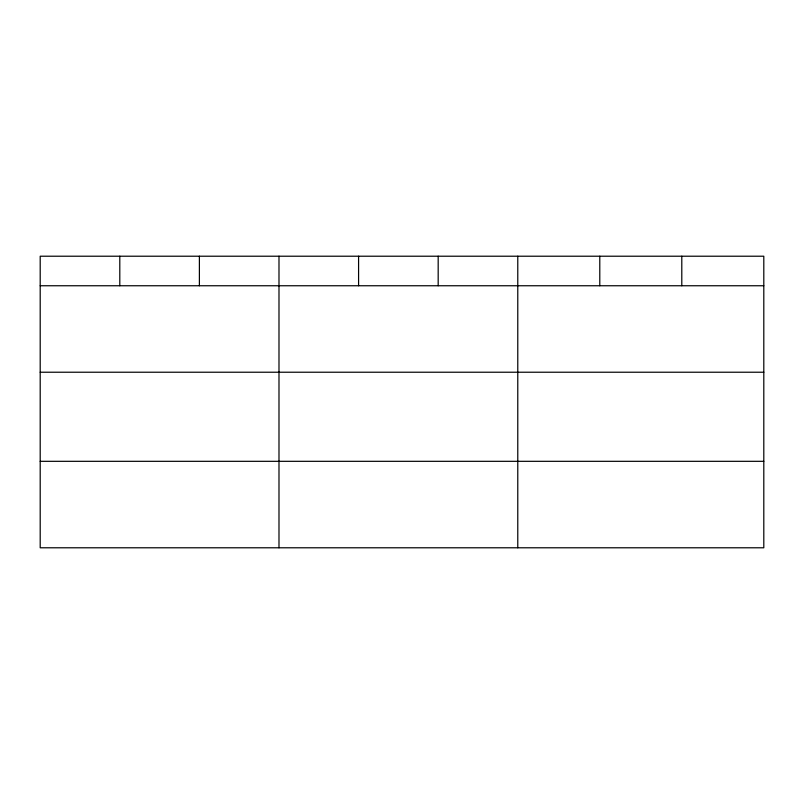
<?xml version="1.0" encoding="UTF-8"?>
<svg xmlns="http://www.w3.org/2000/svg" width="804" height="804" viewBox="0 0 804 804"><rect width="100%" height="100%" fill="white"/><g stroke="black" fill="none" stroke-linecap="round" stroke-linejoin="round"><path stroke-width="1.21" d="M763.8 372.222L763.8 256.215L40.2 256.215L40.2 547.785L763.8 547.785L763.8 372.222L40.2 372.222M40.2 285.752L763.8 285.752M40.2 461.315L763.8 461.315M681.792 256.215L681.792 285.752M599.784 256.215L599.784 285.752M517.776 256.215L517.776 547.785M438.18 256.215L438.18 285.752M358.584 256.215L358.584 285.752M278.988 256.215L278.988 547.785M199.392 256.215L199.392 285.752M119.796 256.215L119.796 285.752"/></g></svg>
